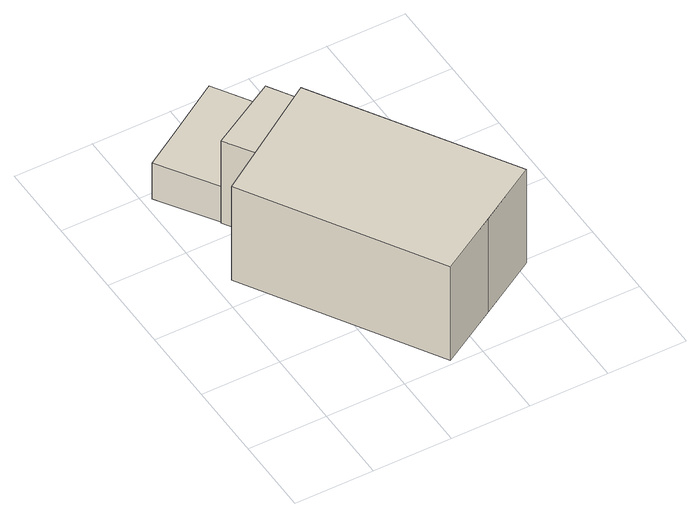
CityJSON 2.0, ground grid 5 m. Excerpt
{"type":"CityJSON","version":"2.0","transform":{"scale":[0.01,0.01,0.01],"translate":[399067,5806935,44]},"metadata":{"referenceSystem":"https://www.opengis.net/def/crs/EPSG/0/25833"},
"CityObjects":{
"building1":{"type":"Building","attributes":{"Gemeindeschluessel":"11000008","BezugspunktDach":"2200","function":"31001_2463","measuredHeight":2.73,"storeysAboveGround":1},"address":[{"country":"Germany","locality":"Berlin","thoroughfareNumber":"23A (1)","thoroughfareName":"Am Klarpfuhl"}],"geometry":[{"type":"Solid","lod":"1","boundaries":[[[[0,1,2,3,4,5]],[[6,7,8,9,10,11]],[[6,11,5,4]],[[7,6,4,3]],[[8,7,3,2]],[[9,8,2,1]],[[10,9,1,0]],[[11,10,0,5]]]]}]},
"building2":{"type":"Building","attributes":{"Gemeindeschluessel":"11000008","function":"31001_1010"},"address":[{"country":"Germany","locality":"Berlin","thoroughfareNumber":"23A","thoroughfareName":"Am Klarpfuhl"}],"children":["building2-1","building2-2"]},
"building2-1":{"type":"BuildingPart","attributes":{"BezugspunktDach":"2200","measuredHeight":8.02,"storeysAboveGround":2},"parents":["building2"],"geometry":[{"type":"MultiSurface","lod":"1","boundaries":[[[12,13,14,15,16]],[[17,18,19,20,21]],[[22,23,24,17,21,16,15]],[[18,17,15,14]],[[19,18,14,13]],[[20,19,13,12]],[[21,20,12,16]],[[17,24,23,22]]]}]},
"building2-2":{"type":"BuildingPart","attributes":{"BezugspunktDach":"2200","measuredHeight":6.29,"storeysAboveGround":2},"parents":["building2"],"geometry":[{"type":"Solid","lod":"1","boundaries":[[[[23,22,25,26]],[[27,17,24,28]],[[27,28,26,25]],[[17,27,25,22]],[[28,24,23,26]],[[24,17,22,23]]]]}]}
},
"vertices":[
[285,1604,311],[717,1849,311],[860,1958,311],[636,2318,311],[283,2097,311],[55,1955,311],[283,2097,38],[636,2318,38],[860,1958,38],[717,1849,38],[285,1604,38],[55,1955,38],
[809,29,745],[1185,252,745],[1562,475,745],[831,1664,745],[105,1189,745],[831,1664,30],[1562,475,30],[1185,252,30],[809,29,30],[105,1189,30],[831,1664,659],[419,1394,659],[419,1394,30],
[717,1849,659],[285,1604,659],[717,1849,30],[285,1604,30]
]}
